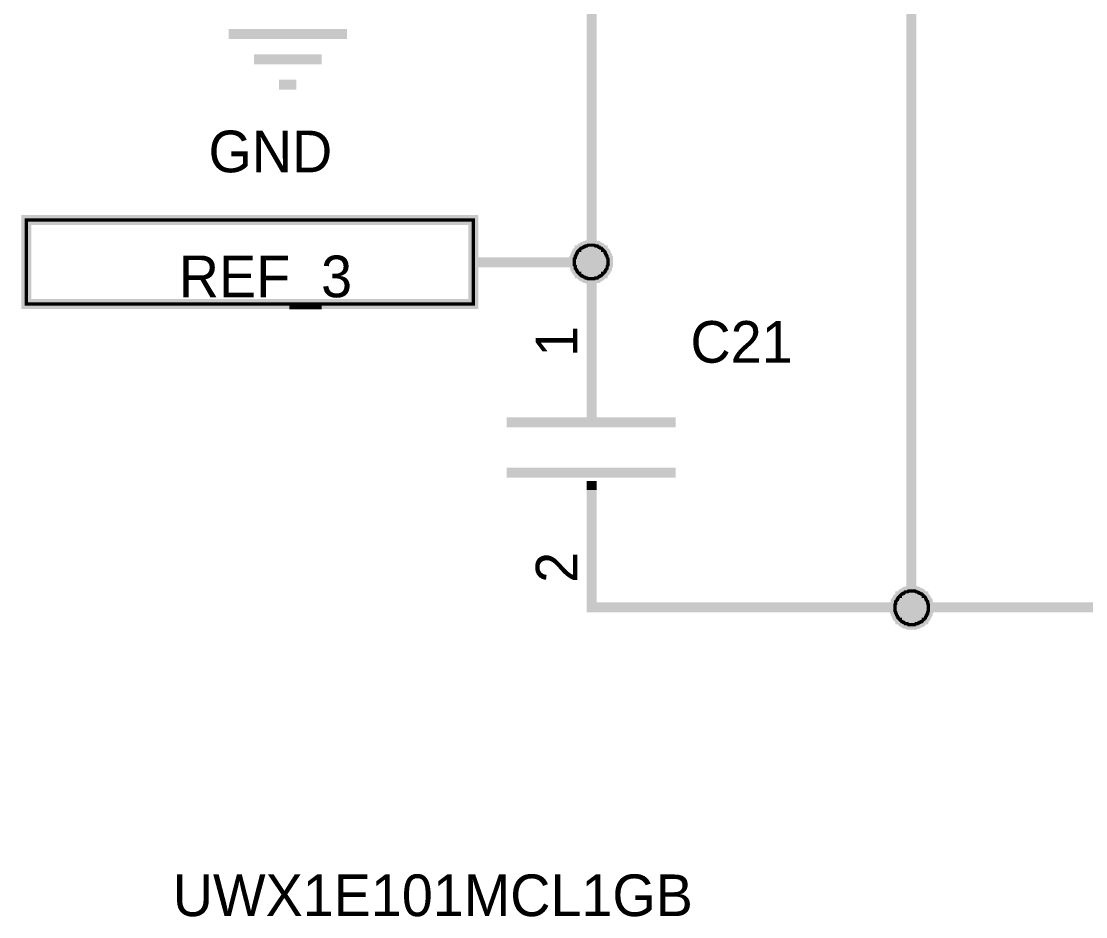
# Model space of a CAD drawing. Header units: millimetres. Extents: x 0 to 800, y 0 to 567.
# Drawn here: x 287.34 to 319.4, y 74.7 to 101.67 of the extents above; entities that cross this region are included whole.
import ezdxf

# ---------------------------------------------------------------- set-up
doc = ezdxf.new("R2010")
doc.units = ezdxf.units.MM
doc.layers.add('Sheet', color=255, linetype='Continuous')

msp = doc.modelspace()

# ---------------------------------------------------------------- linework, layer by layer
at = {"layer": 'Sheet'}
for points, const_width in [([(287.696, 112.24), (314.149, 112.24), (314.149, 84.018), (322.84, 84.018), (328.44, 84.018), (333.972, 84.018), (340.58, 84.018)], 0.3), ([(287.696, 109.687), (304.517, 109.687), (304.517, 94.411), (304.517, 91.365)], 0.3), ([(293.587, 101.287), (297.148, 101.287)], 0.3), ([(294.348, 100.526), (296.386, 100.526)], 0.3), ([(295.11, 99.764), (295.625, 99.764)], 0.3), ([(304.002, 94.411), (304.002, 94.433), (304.002, 94.456), (304.002, 94.5), (304.002, 94.523), (304.025, 94.545), (304.025, 94.568), (304.025, 94.59), (304.047, 94.612), (304.047, 94.635), (304.069, 94.657), (304.069, 94.68), (304.092, 94.702), (304.092, 94.724), (304.114, 94.747), (304.137, 94.769), (304.159, 94.769), (304.159, 94.792), (304.181, 94.814), (304.204, 94.836), (304.226, 94.836), (304.249, 94.859), (304.271, 94.859), (304.293, 94.881), (304.316, 94.881), (304.338, 94.904), (304.361, 94.904), (304.383, 94.904), (304.405, 94.926), (304.428, 94.926), (304.473, 94.926), (304.495, 94.926), (304.517, 94.926)], 0.3), ([(304.002, 94.411), (304.002, 94.433), (304.002, 94.456), (304.002, 94.5), (304.002, 94.523), (304.025, 94.545), (304.025, 94.568), (304.025, 94.59), (304.047, 94.612), (304.047, 94.635), (304.069, 94.657), (304.069, 94.68), (304.092, 94.702), (304.092, 94.724), (304.114, 94.747), (304.137, 94.769), (304.159, 94.769), (304.159, 94.792), (304.181, 94.814), (304.204, 94.836), (304.226, 94.836), (304.249, 94.859), (304.271, 94.859), (304.293, 94.881), (304.316, 94.881), (304.338, 94.904), (304.361, 94.904), (304.383, 94.904), (304.405, 94.926), (304.428, 94.926), (304.473, 94.926), (304.495, 94.926), (304.517, 94.926)], 0.3), ([(304.002, 94.411), (304.002, 94.433), (304.002, 94.456), (304.002, 94.5), (304.002, 94.523), (304.025, 94.545), (304.025, 94.568), (304.025, 94.59), (304.047, 94.612), (304.047, 94.635), (304.069, 94.657), (304.069, 94.68), (304.092, 94.702), (304.092, 94.724), (304.114, 94.747), (304.137, 94.769), (304.159, 94.769), (304.159, 94.792), (304.181, 94.814), (304.204, 94.836), (304.226, 94.836), (304.249, 94.859), (304.271, 94.859), (304.293, 94.881), (304.316, 94.881), (304.338, 94.904), (304.361, 94.904), (304.383, 94.904), (304.405, 94.926), (304.428, 94.926), (304.473, 94.926), (304.495, 94.926), (304.517, 94.926)], 0.3), ([(304.002, 94.411), (304.002, 94.433), (304.002, 94.456), (304.002, 94.5), (304.002, 94.523), (304.025, 94.545), (304.025, 94.568), (304.025, 94.59), (304.047, 94.612), (304.047, 94.635), (304.069, 94.657), (304.069, 94.68), (304.092, 94.702), (304.092, 94.724), (304.114, 94.747), (304.137, 94.769), (304.159, 94.769), (304.159, 94.792), (304.181, 94.814), (304.204, 94.836), (304.226, 94.836), (304.249, 94.859), (304.271, 94.859), (304.293, 94.881), (304.316, 94.881), (304.338, 94.904), (304.361, 94.904), (304.383, 94.904), (304.405, 94.926), (304.428, 94.926), (304.473, 94.926), (304.495, 94.926), (304.517, 94.926)], 0.3), ([(304.002, 94.411), (304.002, 94.433), (304.002, 94.456), (304.002, 94.5), (304.002, 94.523), (304.025, 94.545), (304.025, 94.568), (304.025, 94.59), (304.047, 94.612), (304.047, 94.635), (304.069, 94.657), (304.069, 94.68), (304.092, 94.702), (304.092, 94.724), (304.114, 94.747), (304.137, 94.769), (304.159, 94.769), (304.159, 94.792), (304.181, 94.814), (304.204, 94.836), (304.226, 94.836), (304.249, 94.859), (304.271, 94.859), (304.293, 94.881), (304.316, 94.881), (304.338, 94.904), (304.361, 94.904), (304.383, 94.904), (304.405, 94.926), (304.428, 94.926), (304.473, 94.926), (304.495, 94.926), (304.517, 94.926)], 0.0991), ([(304.002, 94.411), (304.002, 94.433), (304.002, 94.456), (304.002, 94.5), (304.002, 94.523), (304.025, 94.545), (304.025, 94.568), (304.025, 94.59), (304.047, 94.612), (304.047, 94.635), (304.069, 94.657), (304.069, 94.68), (304.092, 94.702), (304.092, 94.724), (304.114, 94.747), (304.137, 94.769), (304.159, 94.769), (304.159, 94.792), (304.181, 94.814), (304.204, 94.836), (304.226, 94.836), (304.249, 94.859), (304.271, 94.859), (304.293, 94.881), (304.316, 94.881), (304.338, 94.904), (304.361, 94.904), (304.383, 94.904), (304.405, 94.926), (304.428, 94.926), (304.473, 94.926), (304.495, 94.926), (304.517, 94.926)], 0.0991), ([(304.002, 94.411), (304.002, 94.433), (304.002, 94.456), (304.002, 94.5), (304.002, 94.523), (304.025, 94.545), (304.025, 94.568), (304.025, 94.59), (304.047, 94.612), (304.047, 94.635), (304.069, 94.657), (304.069, 94.68), (304.092, 94.702), (304.092, 94.724), (304.114, 94.747), (304.137, 94.769), (304.159, 94.769), (304.159, 94.792), (304.181, 94.814), (304.204, 94.836), (304.226, 94.836), (304.249, 94.859), (304.271, 94.859), (304.293, 94.881), (304.316, 94.881), (304.338, 94.904), (304.361, 94.904), (304.383, 94.904), (304.405, 94.926), (304.428, 94.926), (304.473, 94.926), (304.495, 94.926), (304.517, 94.926)], 0.0991), ([(304.002, 94.411), (304.002, 94.433), (304.002, 94.456), (304.002, 94.5), (304.002, 94.523), (304.025, 94.545), (304.025, 94.568), (304.025, 94.59), (304.047, 94.612), (304.047, 94.635), (304.069, 94.657), (304.069, 94.68), (304.092, 94.702), (304.092, 94.724), (304.114, 94.747), (304.137, 94.769), (304.159, 94.769), (304.159, 94.792), (304.181, 94.814), (304.204, 94.836), (304.226, 94.836), (304.249, 94.859), (304.271, 94.859), (304.293, 94.881), (304.316, 94.881), (304.338, 94.904), (304.361, 94.904), (304.383, 94.904), (304.405, 94.926), (304.428, 94.926), (304.473, 94.926), (304.495, 94.926), (304.517, 94.926)], 0.0991), ([(304.517, 94.926), (304.517, 94.926)], 0.3), ([(304.517, 94.926), (304.54, 94.926), (304.562, 94.926), (304.585, 94.926), (304.607, 94.926), (304.629, 94.904), (304.652, 94.904), (304.697, 94.904), (304.719, 94.881), (304.719, 94.881), (304.741, 94.859), (304.764, 94.859), (304.786, 94.836), (304.809, 94.836), (304.831, 94.814), (304.853, 94.792), (304.853, 94.769), (304.876, 94.769), (304.898, 94.747), (304.921, 94.724), (304.921, 94.702), (304.943, 94.68), (304.943, 94.657), (304.965, 94.635), (304.965, 94.612), (304.988, 94.59), (304.988, 94.568), (304.988, 94.545), (305.01, 94.523), (305.01, 94.5), (305.01, 94.456), (305.01, 94.433), (305.01, 94.411)], 0.3), ([(304.517, 94.926), (304.517, 94.926)], 0.3), ([(304.517, 94.926), (304.54, 94.926), (304.562, 94.926), (304.585, 94.926), (304.607, 94.926), (304.629, 94.904), (304.652, 94.904), (304.697, 94.904), (304.719, 94.881), (304.719, 94.881), (304.741, 94.859), (304.764, 94.859), (304.786, 94.836), (304.809, 94.836), (304.831, 94.814), (304.853, 94.792), (304.853, 94.769), (304.876, 94.769), (304.898, 94.747), (304.921, 94.724), (304.921, 94.702), (304.943, 94.68), (304.943, 94.657), (304.965, 94.635), (304.965, 94.612), (304.988, 94.59), (304.988, 94.568), (304.988, 94.545), (305.01, 94.523), (305.01, 94.5), (305.01, 94.456), (305.01, 94.433), (305.01, 94.411)], 0.3), ([(304.517, 94.926), (304.517, 94.926)], 0.3), ([(304.517, 94.926), (304.54, 94.926), (304.562, 94.926), (304.585, 94.926), (304.607, 94.926), (304.629, 94.904), (304.652, 94.904), (304.697, 94.904), (304.719, 94.881), (304.719, 94.881), (304.741, 94.859), (304.764, 94.859), (304.786, 94.836), (304.809, 94.836), (304.831, 94.814), (304.853, 94.792), (304.853, 94.769), (304.876, 94.769), (304.898, 94.747), (304.921, 94.724), (304.921, 94.702), (304.943, 94.68), (304.943, 94.657), (304.965, 94.635), (304.965, 94.612), (304.988, 94.59), (304.988, 94.568), (304.988, 94.545), (305.01, 94.523), (305.01, 94.5), (305.01, 94.456), (305.01, 94.433), (305.01, 94.411)], 0.3), ([(304.517, 94.926), (304.517, 94.926)], 0.3), ([(304.517, 94.926), (304.54, 94.926), (304.562, 94.926), (304.585, 94.926), (304.607, 94.926), (304.629, 94.904), (304.652, 94.904), (304.697, 94.904), (304.719, 94.881), (304.719, 94.881), (304.741, 94.859), (304.764, 94.859), (304.786, 94.836), (304.809, 94.836), (304.831, 94.814), (304.853, 94.792), (304.853, 94.769), (304.876, 94.769), (304.898, 94.747), (304.921, 94.724), (304.921, 94.702), (304.943, 94.68), (304.943, 94.657), (304.965, 94.635), (304.965, 94.612), (304.988, 94.59), (304.988, 94.568), (304.988, 94.545), (305.01, 94.523), (305.01, 94.5), (305.01, 94.456), (305.01, 94.433), (305.01, 94.411)], 0.3), ([(304.517, 94.926), (304.517, 94.926)], 0.0991), ([(304.517, 94.926), (304.54, 94.926), (304.562, 94.926), (304.585, 94.926), (304.607, 94.926), (304.629, 94.904), (304.652, 94.904), (304.697, 94.904), (304.719, 94.881), (304.719, 94.881), (304.741, 94.859), (304.764, 94.859), (304.786, 94.836), (304.809, 94.836), (304.831, 94.814), (304.853, 94.792), (304.853, 94.769), (304.876, 94.769), (304.898, 94.747), (304.921, 94.724), (304.921, 94.702), (304.943, 94.68), (304.943, 94.657), (304.965, 94.635), (304.965, 94.612), (304.988, 94.59), (304.988, 94.568), (304.988, 94.545), (305.01, 94.523), (305.01, 94.5), (305.01, 94.456), (305.01, 94.433), (305.01, 94.411)], 0.0991), ([(304.517, 94.926), (304.517, 94.926)], 0.0991), ([(304.517, 94.926), (304.54, 94.926), (304.562, 94.926), (304.585, 94.926), (304.607, 94.926), (304.629, 94.904), (304.652, 94.904), (304.697, 94.904), (304.719, 94.881), (304.719, 94.881), (304.741, 94.859), (304.764, 94.859), (304.786, 94.836), (304.809, 94.836), (304.831, 94.814), (304.853, 94.792), (304.853, 94.769), (304.876, 94.769), (304.898, 94.747), (304.921, 94.724), (304.921, 94.702), (304.943, 94.68), (304.943, 94.657), (304.965, 94.635), (304.965, 94.612), (304.988, 94.59), (304.988, 94.568), (304.988, 94.545), (305.01, 94.523), (305.01, 94.5), (305.01, 94.456), (305.01, 94.433), (305.01, 94.411)], 0.0991), ([(304.517, 94.926), (304.517, 94.926)], 0.0991), ([(304.517, 94.926), (304.54, 94.926), (304.562, 94.926), (304.585, 94.926), (304.607, 94.926), (304.629, 94.904), (304.652, 94.904), (304.697, 94.904), (304.719, 94.881), (304.719, 94.881), (304.741, 94.859), (304.764, 94.859), (304.786, 94.836), (304.809, 94.836), (304.831, 94.814), (304.853, 94.792), (304.853, 94.769), (304.876, 94.769), (304.898, 94.747), (304.921, 94.724), (304.921, 94.702), (304.943, 94.68), (304.943, 94.657), (304.965, 94.635), (304.965, 94.612), (304.988, 94.59), (304.988, 94.568), (304.988, 94.545), (305.01, 94.523), (305.01, 94.5), (305.01, 94.456), (305.01, 94.433), (305.01, 94.411)], 0.0991), ([(304.517, 94.926), (304.517, 94.926)], 0.0991), ([(304.517, 94.926), (304.54, 94.926), (304.562, 94.926), (304.585, 94.926), (304.607, 94.926), (304.629, 94.904), (304.652, 94.904), (304.697, 94.904), (304.719, 94.881), (304.719, 94.881), (304.741, 94.859), (304.764, 94.859), (304.786, 94.836), (304.809, 94.836), (304.831, 94.814), (304.853, 94.792), (304.853, 94.769), (304.876, 94.769), (304.898, 94.747), (304.921, 94.724), (304.921, 94.702), (304.943, 94.68), (304.943, 94.657), (304.965, 94.635), (304.965, 94.612), (304.988, 94.59), (304.988, 94.568), (304.988, 94.545), (305.01, 94.523), (305.01, 94.5), (305.01, 94.456), (305.01, 94.433), (305.01, 94.411)], 0.0991), ([(300.956, 94.411), (304.517, 94.411)], 0.3), ([(304.517, 93.918), (304.495, 93.918), (304.473, 93.918), (304.428, 93.918), (304.405, 93.918), (304.383, 93.94), (304.361, 93.94), (304.338, 93.94), (304.316, 93.963), (304.293, 93.963), (304.271, 93.985), (304.249, 93.985), (304.226, 94.008), (304.204, 94.008), (304.181, 94.03), (304.159, 94.052), (304.159, 94.075), (304.137, 94.075), (304.114, 94.097), (304.092, 94.12), (304.092, 94.142), (304.069, 94.164), (304.069, 94.187), (304.047, 94.209), (304.047, 94.209), (304.025, 94.232), (304.025, 94.276), (304.025, 94.299), (304.002, 94.321), (304.002, 94.344), (304.002, 94.366), (304.002, 94.388), (304.002, 94.411)], 0.3), ([(304.002, 94.411), (304.002, 94.411)], 0.3), ([(304.517, 93.918), (304.495, 93.918), (304.473, 93.918), (304.428, 93.918), (304.405, 93.918), (304.383, 93.94), (304.361, 93.94), (304.338, 93.94), (304.316, 93.963), (304.293, 93.963), (304.271, 93.985), (304.249, 93.985), (304.226, 94.008), (304.204, 94.008), (304.181, 94.03), (304.159, 94.052), (304.159, 94.075), (304.137, 94.075), (304.114, 94.097), (304.092, 94.12), (304.092, 94.142), (304.069, 94.164), (304.069, 94.187), (304.047, 94.209), (304.047, 94.209), (304.025, 94.232), (304.025, 94.276), (304.025, 94.299), (304.002, 94.321), (304.002, 94.344), (304.002, 94.366), (304.002, 94.388), (304.002, 94.411)], 0.3), ([(304.002, 94.411), (304.002, 94.411)], 0.3), ([(304.517, 93.918), (304.495, 93.918), (304.473, 93.918), (304.428, 93.918), (304.405, 93.918), (304.383, 93.94), (304.361, 93.94), (304.338, 93.94), (304.316, 93.963), (304.293, 93.963), (304.271, 93.985), (304.249, 93.985), (304.226, 94.008), (304.204, 94.008), (304.181, 94.03), (304.159, 94.052), (304.159, 94.075), (304.137, 94.075), (304.114, 94.097), (304.092, 94.12), (304.092, 94.142), (304.069, 94.164), (304.069, 94.187), (304.047, 94.209), (304.047, 94.209), (304.025, 94.232), (304.025, 94.276), (304.025, 94.299), (304.002, 94.321), (304.002, 94.344), (304.002, 94.366), (304.002, 94.388), (304.002, 94.411)], 0.3), ([(304.002, 94.411), (304.002, 94.411)], 0.3), ([(304.517, 93.918), (304.495, 93.918), (304.473, 93.918), (304.428, 93.918), (304.405, 93.918), (304.383, 93.94), (304.361, 93.94), (304.338, 93.94), (304.316, 93.963), (304.293, 93.963), (304.271, 93.985), (304.249, 93.985), (304.226, 94.008), (304.204, 94.008), (304.181, 94.03), (304.159, 94.052), (304.159, 94.075), (304.137, 94.075), (304.114, 94.097), (304.092, 94.12), (304.092, 94.142), (304.069, 94.164), (304.069, 94.187), (304.047, 94.209), (304.047, 94.209), (304.025, 94.232), (304.025, 94.276), (304.025, 94.299), (304.002, 94.321), (304.002, 94.344), (304.002, 94.366), (304.002, 94.388), (304.002, 94.411)], 0.3), ([(304.002, 94.411), (304.002, 94.411)], 0.3), ([(304.517, 93.918), (304.495, 93.918), (304.473, 93.918), (304.428, 93.918), (304.405, 93.918), (304.383, 93.94), (304.361, 93.94), (304.338, 93.94), (304.316, 93.963), (304.293, 93.963), (304.271, 93.985), (304.249, 93.985), (304.226, 94.008), (304.204, 94.008), (304.181, 94.03), (304.159, 94.052), (304.159, 94.075), (304.137, 94.075), (304.114, 94.097), (304.092, 94.12), (304.092, 94.142), (304.069, 94.164), (304.069, 94.187), (304.047, 94.209), (304.047, 94.209), (304.025, 94.232), (304.025, 94.276), (304.025, 94.299), (304.002, 94.321), (304.002, 94.344), (304.002, 94.366), (304.002, 94.388), (304.002, 94.411)], 0.0991), ([(304.002, 94.411), (304.002, 94.411)], 0.0991), ([(304.517, 93.918), (304.495, 93.918), (304.473, 93.918), (304.428, 93.918), (304.405, 93.918), (304.383, 93.94), (304.361, 93.94), (304.338, 93.94), (304.316, 93.963), (304.293, 93.963), (304.271, 93.985), (304.249, 93.985), (304.226, 94.008), (304.204, 94.008), (304.181, 94.03), (304.159, 94.052), (304.159, 94.075), (304.137, 94.075), (304.114, 94.097), (304.092, 94.12), (304.092, 94.142), (304.069, 94.164), (304.069, 94.187), (304.047, 94.209), (304.047, 94.209), (304.025, 94.232), (304.025, 94.276), (304.025, 94.299), (304.002, 94.321), (304.002, 94.344), (304.002, 94.366), (304.002, 94.388), (304.002, 94.411)], 0.0991), ([(304.002, 94.411), (304.002, 94.411)], 0.0991), ([(304.517, 93.918), (304.495, 93.918), (304.473, 93.918), (304.428, 93.918), (304.405, 93.918), (304.383, 93.94), (304.361, 93.94), (304.338, 93.94), (304.316, 93.963), (304.293, 93.963), (304.271, 93.985), (304.249, 93.985), (304.226, 94.008), (304.204, 94.008), (304.181, 94.03), (304.159, 94.052), (304.159, 94.075), (304.137, 94.075), (304.114, 94.097), (304.092, 94.12), (304.092, 94.142), (304.069, 94.164), (304.069, 94.187), (304.047, 94.209), (304.047, 94.209), (304.025, 94.232), (304.025, 94.276), (304.025, 94.299), (304.002, 94.321), (304.002, 94.344), (304.002, 94.366), (304.002, 94.388), (304.002, 94.411)], 0.0991), ([(304.002, 94.411), (304.002, 94.411)], 0.0991), ([(304.517, 93.918), (304.495, 93.918), (304.473, 93.918), (304.428, 93.918), (304.405, 93.918), (304.383, 93.94), (304.361, 93.94), (304.338, 93.94), (304.316, 93.963), (304.293, 93.963), (304.271, 93.985), (304.249, 93.985), (304.226, 94.008), (304.204, 94.008), (304.181, 94.03), (304.159, 94.052), (304.159, 94.075), (304.137, 94.075), (304.114, 94.097), (304.092, 94.12), (304.092, 94.142), (304.069, 94.164), (304.069, 94.187), (304.047, 94.209), (304.047, 94.209), (304.025, 94.232), (304.025, 94.276), (304.025, 94.299), (304.002, 94.321), (304.002, 94.344), (304.002, 94.366), (304.002, 94.388), (304.002, 94.411)], 0.0991), ([(304.002, 94.411), (304.002, 94.411)], 0.0991), ([(305.01, 94.411), (305.01, 94.388), (305.01, 94.366), (305.01, 94.344), (305.01, 94.321), (304.988, 94.299), (304.988, 94.276), (304.988, 94.232), (304.965, 94.209), (304.965, 94.209), (304.943, 94.187), (304.943, 94.164), (304.921, 94.142), (304.921, 94.12), (304.898, 94.097), (304.876, 94.075), (304.853, 94.075), (304.853, 94.052), (304.831, 94.03), (304.809, 94.008), (304.786, 94.008), (304.764, 93.985), (304.741, 93.985), (304.719, 93.963), (304.719, 93.963), (304.697, 93.94), (304.652, 93.94), (304.629, 93.94), (304.607, 93.918), (304.585, 93.918), (304.562, 93.918), (304.54, 93.918), (304.517, 93.918)], 0.3), ([(305.01, 94.411), (305.01, 94.388), (305.01, 94.366), (305.01, 94.344), (305.01, 94.321), (304.988, 94.299), (304.988, 94.276), (304.988, 94.232), (304.965, 94.209), (304.965, 94.209), (304.943, 94.187), (304.943, 94.164), (304.921, 94.142), (304.921, 94.12), (304.898, 94.097), (304.876, 94.075), (304.853, 94.075), (304.853, 94.052), (304.831, 94.03), (304.809, 94.008), (304.786, 94.008), (304.764, 93.985), (304.741, 93.985), (304.719, 93.963), (304.719, 93.963), (304.697, 93.94), (304.652, 93.94), (304.629, 93.94), (304.607, 93.918), (304.585, 93.918), (304.562, 93.918), (304.54, 93.918), (304.517, 93.918)], 0.3), ([(305.01, 94.411), (305.01, 94.388), (305.01, 94.366), (305.01, 94.344), (305.01, 94.321), (304.988, 94.299), (304.988, 94.276), (304.988, 94.232), (304.965, 94.209), (304.965, 94.209), (304.943, 94.187), (304.943, 94.164), (304.921, 94.142), (304.921, 94.12), (304.898, 94.097), (304.876, 94.075), (304.853, 94.075), (304.853, 94.052), (304.831, 94.03), (304.809, 94.008), (304.786, 94.008), (304.764, 93.985), (304.741, 93.985), (304.719, 93.963), (304.719, 93.963), (304.697, 93.94), (304.652, 93.94), (304.629, 93.94), (304.607, 93.918), (304.585, 93.918), (304.562, 93.918), (304.54, 93.918), (304.517, 93.918)], 0.3), ([(305.01, 94.411), (305.01, 94.388), (305.01, 94.366), (305.01, 94.344), (305.01, 94.321), (304.988, 94.299), (304.988, 94.276), (304.988, 94.232), (304.965, 94.209), (304.965, 94.209), (304.943, 94.187), (304.943, 94.164), (304.921, 94.142), (304.921, 94.12), (304.898, 94.097), (304.876, 94.075), (304.853, 94.075), (304.853, 94.052), (304.831, 94.03), (304.809, 94.008), (304.786, 94.008), (304.764, 93.985), (304.741, 93.985), (304.719, 93.963), (304.719, 93.963), (304.697, 93.94), (304.652, 93.94), (304.629, 93.94), (304.607, 93.918), (304.585, 93.918), (304.562, 93.918), (304.54, 93.918), (304.517, 93.918)], 0.3), ([(305.01, 94.411), (305.01, 94.388), (305.01, 94.366), (305.01, 94.344), (305.01, 94.321), (304.988, 94.299), (304.988, 94.276), (304.988, 94.232), (304.965, 94.209), (304.965, 94.209), (304.943, 94.187), (304.943, 94.164), (304.921, 94.142), (304.921, 94.12), (304.898, 94.097), (304.876, 94.075), (304.853, 94.075), (304.853, 94.052), (304.831, 94.03), (304.809, 94.008), (304.786, 94.008), (304.764, 93.985), (304.741, 93.985), (304.719, 93.963), (304.719, 93.963), (304.697, 93.94), (304.652, 93.94), (304.629, 93.94), (304.607, 93.918), (304.585, 93.918), (304.562, 93.918), (304.54, 93.918), (304.517, 93.918)], 0.0991), ([(305.01, 94.411), (305.01, 94.388), (305.01, 94.366), (305.01, 94.344), (305.01, 94.321), (304.988, 94.299), (304.988, 94.276), (304.988, 94.232), (304.965, 94.209), (304.965, 94.209), (304.943, 94.187), (304.943, 94.164), (304.921, 94.142), (304.921, 94.12), (304.898, 94.097), (304.876, 94.075), (304.853, 94.075), (304.853, 94.052), (304.831, 94.03), (304.809, 94.008), (304.786, 94.008), (304.764, 93.985), (304.741, 93.985), (304.719, 93.963), (304.719, 93.963), (304.697, 93.94), (304.652, 93.94), (304.629, 93.94), (304.607, 93.918), (304.585, 93.918), (304.562, 93.918), (304.54, 93.918), (304.517, 93.918)], 0.0991), ([(305.01, 94.411), (305.01, 94.388), (305.01, 94.366), (305.01, 94.344), (305.01, 94.321), (304.988, 94.299), (304.988, 94.276), (304.988, 94.232), (304.965, 94.209), (304.965, 94.209), (304.943, 94.187), (304.943, 94.164), (304.921, 94.142), (304.921, 94.12), (304.898, 94.097), (304.876, 94.075), (304.853, 94.075), (304.853, 94.052), (304.831, 94.03), (304.809, 94.008), (304.786, 94.008), (304.764, 93.985), (304.741, 93.985), (304.719, 93.963), (304.719, 93.963), (304.697, 93.94), (304.652, 93.94), (304.629, 93.94), (304.607, 93.918), (304.585, 93.918), (304.562, 93.918), (304.54, 93.918), (304.517, 93.918)], 0.0991), ([(305.01, 94.411), (305.01, 94.388), (305.01, 94.366), (305.01, 94.344), (305.01, 94.321), (304.988, 94.299), (304.988, 94.276), (304.988, 94.232), (304.965, 94.209), (304.965, 94.209), (304.943, 94.187), (304.943, 94.164), (304.921, 94.142), (304.921, 94.12), (304.898, 94.097), (304.876, 94.075), (304.853, 94.075), (304.853, 94.052), (304.831, 94.03), (304.809, 94.008), (304.786, 94.008), (304.764, 93.985), (304.741, 93.985), (304.719, 93.963), (304.719, 93.963), (304.697, 93.94), (304.652, 93.94), (304.629, 93.94), (304.607, 93.918), (304.585, 93.918), (304.562, 93.918), (304.54, 93.918), (304.517, 93.918)], 0.0991), ([(305.01, 94.411), (305.01, 94.411), (305.01, 94.411), (305.01, 94.411), (305.01, 94.411), (305.01, 94.411), (305.01, 94.411), (305.01, 94.411), (305.01, 94.411), (305.01, 94.411), (305.01, 94.411), (305.01, 94.411), (305.01, 94.411), (305.01, 94.411), (305.01, 94.411), (305.01, 94.411), (305.01, 94.411), (305.01, 94.411), (305.01, 94.411), (305.01, 94.411), (305.01, 94.411), (305.01, 94.411), (305.01, 94.411), (305.01, 94.411), (305.01, 94.411), (305.01, 94.411), (305.01, 94.411), (305.01, 94.411), (305.01, 94.411), (305.01, 94.411), (305.01, 94.411), (305.01, 94.411), (305.01, 94.411)], 0.3), ([(305.01, 94.411), (305.01, 94.411)], 0.3), ([(305.01, 94.411), (305.01, 94.411), (305.01, 94.411), (305.01, 94.411), (305.01, 94.411), (305.01, 94.411), (305.01, 94.411), (305.01, 94.411), (305.01, 94.411), (305.01, 94.411), (305.01, 94.411), (305.01, 94.411), (305.01, 94.411), (305.01, 94.411), (305.01, 94.411), (305.01, 94.411), (305.01, 94.411), (305.01, 94.411), (305.01, 94.411), (305.01, 94.411), (305.01, 94.411), (305.01, 94.411), (305.01, 94.411), (305.01, 94.411), (305.01, 94.411), (305.01, 94.411), (305.01, 94.411), (305.01, 94.411), (305.01, 94.411), (305.01, 94.411), (305.01, 94.411), (305.01, 94.411), (305.01, 94.411)], 0.3), ([(305.01, 94.411), (305.01, 94.411)], 0.3), ([(305.01, 94.411), (305.01, 94.411), (305.01, 94.411), (305.01, 94.411), (305.01, 94.411), (305.01, 94.411), (305.01, 94.411), (305.01, 94.411), (305.01, 94.411), (305.01, 94.411), (305.01, 94.411), (305.01, 94.411), (305.01, 94.411), (305.01, 94.411), (305.01, 94.411), (305.01, 94.411), (305.01, 94.411), (305.01, 94.411), (305.01, 94.411), (305.01, 94.411), (305.01, 94.411), (305.01, 94.411), (305.01, 94.411), (305.01, 94.411), (305.01, 94.411), (305.01, 94.411), (305.01, 94.411), (305.01, 94.411), (305.01, 94.411), (305.01, 94.411), (305.01, 94.411), (305.01, 94.411), (305.01, 94.411)], 0.3), ([(305.01, 94.411), (305.01, 94.411)], 0.3), ([(305.01, 94.411), (305.01, 94.411), (305.01, 94.411), (305.01, 94.411), (305.01, 94.411), (305.01, 94.411), (305.01, 94.411), (305.01, 94.411), (305.01, 94.411), (305.01, 94.411), (305.01, 94.411), (305.01, 94.411), (305.01, 94.411), (305.01, 94.411), (305.01, 94.411), (305.01, 94.411), (305.01, 94.411), (305.01, 94.411), (305.01, 94.411), (305.01, 94.411), (305.01, 94.411), (305.01, 94.411), (305.01, 94.411), (305.01, 94.411), (305.01, 94.411), (305.01, 94.411), (305.01, 94.411), (305.01, 94.411), (305.01, 94.411), (305.01, 94.411), (305.01, 94.411), (305.01, 94.411), (305.01, 94.411)], 0.3), ([(305.01, 94.411), (305.01, 94.411)], 0.3), ([(305.01, 94.411), (305.01, 94.411), (305.01, 94.411), (305.01, 94.411), (305.01, 94.411), (305.01, 94.411), (305.01, 94.411), (305.01, 94.411), (305.01, 94.411), (305.01, 94.411), (305.01, 94.411), (305.01, 94.411), (305.01, 94.411), (305.01, 94.411), (305.01, 94.411), (305.01, 94.411), (305.01, 94.411), (305.01, 94.411), (305.01, 94.411), (305.01, 94.411), (305.01, 94.411), (305.01, 94.411), (305.01, 94.411), (305.01, 94.411), (305.01, 94.411), (305.01, 94.411), (305.01, 94.411), (305.01, 94.411), (305.01, 94.411), (305.01, 94.411), (305.01, 94.411), (305.01, 94.411), (305.01, 94.411)], 0.0991), ([(305.01, 94.411), (305.01, 94.411)], 0.0991), ([(305.01, 94.411), (305.01, 94.411), (305.01, 94.411), (305.01, 94.411), (305.01, 94.411), (305.01, 94.411), (305.01, 94.411), (305.01, 94.411), (305.01, 94.411), (305.01, 94.411), (305.01, 94.411), (305.01, 94.411), (305.01, 94.411), (305.01, 94.411), (305.01, 94.411), (305.01, 94.411), (305.01, 94.411), (305.01, 94.411), (305.01, 94.411), (305.01, 94.411), (305.01, 94.411), (305.01, 94.411), (305.01, 94.411), (305.01, 94.411), (305.01, 94.411), (305.01, 94.411), (305.01, 94.411), (305.01, 94.411), (305.01, 94.411), (305.01, 94.411), (305.01, 94.411), (305.01, 94.411), (305.01, 94.411)], 0.0991), ([(305.01, 94.411), (305.01, 94.411)], 0.0991), ([(305.01, 94.411), (305.01, 94.411), (305.01, 94.411), (305.01, 94.411), (305.01, 94.411), (305.01, 94.411), (305.01, 94.411), (305.01, 94.411), (305.01, 94.411), (305.01, 94.411), (305.01, 94.411), (305.01, 94.411), (305.01, 94.411), (305.01, 94.411), (305.01, 94.411), (305.01, 94.411), (305.01, 94.411), (305.01, 94.411), (305.01, 94.411), (305.01, 94.411), (305.01, 94.411), (305.01, 94.411), (305.01, 94.411), (305.01, 94.411), (305.01, 94.411), (305.01, 94.411), (305.01, 94.411), (305.01, 94.411), (305.01, 94.411), (305.01, 94.411), (305.01, 94.411), (305.01, 94.411), (305.01, 94.411)], 0.0991), ([(305.01, 94.411), (305.01, 94.411)], 0.0991), ([(305.01, 94.411), (305.01, 94.411), (305.01, 94.411), (305.01, 94.411), (305.01, 94.411), (305.01, 94.411), (305.01, 94.411), (305.01, 94.411), (305.01, 94.411), (305.01, 94.411), (305.01, 94.411), (305.01, 94.411), (305.01, 94.411), (305.01, 94.411), (305.01, 94.411), (305.01, 94.411), (305.01, 94.411), (305.01, 94.411), (305.01, 94.411), (305.01, 94.411), (305.01, 94.411), (305.01, 94.411), (305.01, 94.411), (305.01, 94.411), (305.01, 94.411), (305.01, 94.411), (305.01, 94.411), (305.01, 94.411), (305.01, 94.411), (305.01, 94.411), (305.01, 94.411), (305.01, 94.411), (305.01, 94.411)], 0.0991), ([(305.01, 94.411), (305.01, 94.411)], 0.0991), ([(304.517, 89.595), (304.517, 91.365)], 0.3), ([(304.517, 89.595), (304.517, 90.357)], 0.3), ([(307.048, 89.595), (301.964, 89.595)], 0.3), ([(307.048, 88.072), (301.964, 88.072)], 0.3), ([(304.517, 87.826), (304.517, 86.302)], 0.3), ([(304.517, 87.826), (304.517, 87.557)], 0.3), ([(304.517, 86.302), (304.517, 84.018), (314.149, 84.018)], 0.3), ([(313.656, 84.018), (313.656, 84.04), (313.656, 84.063), (313.656, 84.085), (313.656, 84.107), (313.679, 84.13), (313.679, 84.152), (313.679, 84.197), (313.701, 84.219), (313.701, 84.219), (313.723, 84.242), (313.723, 84.264), (313.746, 84.287), (313.746, 84.309), (313.768, 84.331), (313.791, 84.354), (313.813, 84.354), (313.813, 84.376), (313.835, 84.399), (313.858, 84.421), (313.88, 84.421), (313.903, 84.443), (313.925, 84.443), (313.947, 84.466), (313.947, 84.466), (313.97, 84.488), (314.015, 84.488), (314.037, 84.488), (314.059, 84.511), (314.082, 84.511), (314.104, 84.511), (314.127, 84.511), (314.149, 84.511)], 0.3), ([(313.656, 84.018), (313.656, 84.04), (313.656, 84.063), (313.656, 84.085), (313.656, 84.107), (313.679, 84.13), (313.679, 84.152), (313.679, 84.197), (313.701, 84.219), (313.701, 84.219), (313.723, 84.242), (313.723, 84.264), (313.746, 84.287), (313.746, 84.309), (313.768, 84.331), (313.791, 84.354), (313.813, 84.354), (313.813, 84.376), (313.835, 84.399), (313.858, 84.421), (313.88, 84.421), (313.903, 84.443), (313.925, 84.443), (313.947, 84.466), (313.947, 84.466), (313.97, 84.488), (314.015, 84.488), (314.037, 84.488), (314.059, 84.511), (314.082, 84.511), (314.104, 84.511), (314.127, 84.511), (314.149, 84.511)], 0.3), ([(313.656, 84.018), (313.656, 84.04), (313.656, 84.063), (313.656, 84.085), (313.656, 84.107), (313.679, 84.13), (313.679, 84.152), (313.679, 84.197), (313.701, 84.219), (313.701, 84.219), (313.723, 84.242), (313.723, 84.264), (313.746, 84.287), (313.746, 84.309), (313.768, 84.331), (313.791, 84.354), (313.813, 84.354), (313.813, 84.376), (313.835, 84.399), (313.858, 84.421), (313.88, 84.421), (313.903, 84.443), (313.925, 84.443), (313.947, 84.466), (313.947, 84.466), (313.97, 84.488), (314.015, 84.488), (314.037, 84.488), (314.059, 84.511), (314.082, 84.511), (314.104, 84.511), (314.127, 84.511), (314.149, 84.511)], 0.3), ([(313.656, 84.018), (313.656, 84.04), (313.656, 84.063), (313.656, 84.085), (313.656, 84.107), (313.679, 84.13), (313.679, 84.152), (313.679, 84.197), (313.701, 84.219), (313.701, 84.219), (313.723, 84.242), (313.723, 84.264), (313.746, 84.287), (313.746, 84.309), (313.768, 84.331), (313.791, 84.354), (313.813, 84.354), (313.813, 84.376), (313.835, 84.399), (313.858, 84.421), (313.88, 84.421), (313.903, 84.443), (313.925, 84.443), (313.947, 84.466), (313.947, 84.466), (313.97, 84.488), (314.015, 84.488), (314.037, 84.488), (314.059, 84.511), (314.082, 84.511), (314.104, 84.511), (314.127, 84.511), (314.149, 84.511)], 0.3), ([(314.149, 84.511), (314.149, 84.511)], 0.3), ([(314.149, 84.511), (314.171, 84.511), (314.194, 84.511), (314.239, 84.511), (314.261, 84.511), (314.283, 84.488), (314.306, 84.488), (314.328, 84.488), (314.351, 84.466), (314.373, 84.466), (314.395, 84.443), (314.418, 84.443), (314.44, 84.421), (314.463, 84.421), (314.485, 84.399), (314.507, 84.376), (314.507, 84.354), (314.53, 84.354), (314.552, 84.331), (314.575, 84.309), (314.575, 84.287), (314.597, 84.264), (314.597, 84.242), (314.619, 84.219), (314.619, 84.219), (314.642, 84.197), (314.642, 84.152), (314.642, 84.13), (314.664, 84.107), (314.664, 84.085), (314.664, 84.063), (314.664, 84.04), (314.664, 84.018)], 0.3), ([(314.149, 84.511), (314.149, 84.511)], 0.3), ([(314.149, 84.511), (314.171, 84.511), (314.194, 84.511), (314.239, 84.511), (314.261, 84.511), (314.283, 84.488), (314.306, 84.488), (314.328, 84.488), (314.351, 84.466), (314.373, 84.466), (314.395, 84.443), (314.418, 84.443), (314.44, 84.421), (314.463, 84.421), (314.485, 84.399), (314.507, 84.376), (314.507, 84.354), (314.53, 84.354), (314.552, 84.331), (314.575, 84.309), (314.575, 84.287), (314.597, 84.264), (314.597, 84.242), (314.619, 84.219), (314.619, 84.219), (314.642, 84.197), (314.642, 84.152), (314.642, 84.13), (314.664, 84.107), (314.664, 84.085), (314.664, 84.063), (314.664, 84.04), (314.664, 84.018)], 0.3), ([(314.149, 84.511), (314.149, 84.511)], 0.3), ([(314.149, 84.511), (314.171, 84.511), (314.194, 84.511), (314.239, 84.511), (314.261, 84.511), (314.283, 84.488), (314.306, 84.488), (314.328, 84.488), (314.351, 84.466), (314.373, 84.466), (314.395, 84.443), (314.418, 84.443), (314.44, 84.421), (314.463, 84.421), (314.485, 84.399), (314.507, 84.376), (314.507, 84.354), (314.53, 84.354), (314.552, 84.331), (314.575, 84.309), (314.575, 84.287), (314.597, 84.264), (314.597, 84.242), (314.619, 84.219), (314.619, 84.219), (314.642, 84.197), (314.642, 84.152), (314.642, 84.13), (314.664, 84.107), (314.664, 84.085), (314.664, 84.063), (314.664, 84.04), (314.664, 84.018)], 0.3), ([(314.149, 84.511), (314.149, 84.511)], 0.3), ([(314.149, 84.511), (314.171, 84.511), (314.194, 84.511), (314.239, 84.511), (314.261, 84.511), (314.283, 84.488), (314.306, 84.488), (314.328, 84.488), (314.351, 84.466), (314.373, 84.466), (314.395, 84.443), (314.418, 84.443), (314.44, 84.421), (314.463, 84.421), (314.485, 84.399), (314.507, 84.376), (314.507, 84.354), (314.53, 84.354), (314.552, 84.331), (314.575, 84.309), (314.575, 84.287), (314.597, 84.264), (314.597, 84.242), (314.619, 84.219), (314.619, 84.219), (314.642, 84.197), (314.642, 84.152), (314.642, 84.13), (314.664, 84.107), (314.664, 84.085), (314.664, 84.063), (314.664, 84.04), (314.664, 84.018)], 0.3), ([(313.656, 84.018), (313.656, 84.04), (313.656, 84.063), (313.656, 84.085), (313.656, 84.107), (313.679, 84.13), (313.679, 84.152), (313.679, 84.197), (313.701, 84.219), (313.701, 84.219), (313.723, 84.242), (313.723, 84.264), (313.746, 84.287), (313.746, 84.309), (313.768, 84.331), (313.791, 84.354), (313.813, 84.354), (313.813, 84.376), (313.835, 84.399), (313.858, 84.421), (313.88, 84.421), (313.903, 84.443), (313.925, 84.443), (313.947, 84.466), (313.947, 84.466), (313.97, 84.488), (314.015, 84.488), (314.037, 84.488), (314.059, 84.511), (314.082, 84.511), (314.104, 84.511), (314.127, 84.511), (314.149, 84.511)], 0.0991), ([(313.656, 84.018), (313.656, 84.04), (313.656, 84.063), (313.656, 84.085), (313.656, 84.107), (313.679, 84.13), (313.679, 84.152), (313.679, 84.197), (313.701, 84.219), (313.701, 84.219), (313.723, 84.242), (313.723, 84.264), (313.746, 84.287), (313.746, 84.309), (313.768, 84.331), (313.791, 84.354), (313.813, 84.354), (313.813, 84.376), (313.835, 84.399), (313.858, 84.421), (313.88, 84.421), (313.903, 84.443), (313.925, 84.443), (313.947, 84.466), (313.947, 84.466), (313.97, 84.488), (314.015, 84.488), (314.037, 84.488), (314.059, 84.511), (314.082, 84.511), (314.104, 84.511), (314.127, 84.511), (314.149, 84.511)], 0.0991), ([(313.656, 84.018), (313.656, 84.04), (313.656, 84.063), (313.656, 84.085), (313.656, 84.107), (313.679, 84.13), (313.679, 84.152), (313.679, 84.197), (313.701, 84.219), (313.701, 84.219), (313.723, 84.242), (313.723, 84.264), (313.746, 84.287), (313.746, 84.309), (313.768, 84.331), (313.791, 84.354), (313.813, 84.354), (313.813, 84.376), (313.835, 84.399), (313.858, 84.421), (313.88, 84.421), (313.903, 84.443), (313.925, 84.443), (313.947, 84.466), (313.947, 84.466), (313.97, 84.488), (314.015, 84.488), (314.037, 84.488), (314.059, 84.511), (314.082, 84.511), (314.104, 84.511), (314.127, 84.511), (314.149, 84.511)], 0.0991), ([(313.656, 84.018), (313.656, 84.04), (313.656, 84.063), (313.656, 84.085), (313.656, 84.107), (313.679, 84.13), (313.679, 84.152), (313.679, 84.197), (313.701, 84.219), (313.701, 84.219), (313.723, 84.242), (313.723, 84.264), (313.746, 84.287), (313.746, 84.309), (313.768, 84.331), (313.791, 84.354), (313.813, 84.354), (313.813, 84.376), (313.835, 84.399), (313.858, 84.421), (313.88, 84.421), (313.903, 84.443), (313.925, 84.443), (313.947, 84.466), (313.947, 84.466), (313.97, 84.488), (314.015, 84.488), (314.037, 84.488), (314.059, 84.511), (314.082, 84.511), (314.104, 84.511), (314.127, 84.511), (314.149, 84.511)], 0.0991), ([(314.149, 84.511), (314.149, 84.511)], 0.0991), ([(314.149, 84.511), (314.171, 84.511), (314.194, 84.511), (314.239, 84.511), (314.261, 84.511), (314.283, 84.488), (314.306, 84.488), (314.328, 84.488), (314.351, 84.466), (314.373, 84.466), (314.395, 84.443), (314.418, 84.443), (314.44, 84.421), (314.463, 84.421), (314.485, 84.399), (314.507, 84.376), (314.507, 84.354), (314.53, 84.354), (314.552, 84.331), (314.575, 84.309), (314.575, 84.287), (314.597, 84.264), (314.597, 84.242), (314.619, 84.219), (314.619, 84.219), (314.642, 84.197), (314.642, 84.152), (314.642, 84.13), (314.664, 84.107), (314.664, 84.085), (314.664, 84.063), (314.664, 84.04), (314.664, 84.018)], 0.0991), ([(314.149, 84.511), (314.149, 84.511)], 0.0991), ([(314.149, 84.511), (314.171, 84.511), (314.194, 84.511), (314.239, 84.511), (314.261, 84.511), (314.283, 84.488), (314.306, 84.488), (314.328, 84.488), (314.351, 84.466), (314.373, 84.466), (314.395, 84.443), (314.418, 84.443), (314.44, 84.421), (314.463, 84.421), (314.485, 84.399), (314.507, 84.376), (314.507, 84.354), (314.53, 84.354), (314.552, 84.331), (314.575, 84.309), (314.575, 84.287), (314.597, 84.264), (314.597, 84.242), (314.619, 84.219), (314.619, 84.219), (314.642, 84.197), (314.642, 84.152), (314.642, 84.13), (314.664, 84.107), (314.664, 84.085), (314.664, 84.063), (314.664, 84.04), (314.664, 84.018)], 0.0991), ([(314.149, 84.511), (314.149, 84.511)], 0.0991), ([(314.149, 84.511), (314.171, 84.511), (314.194, 84.511), (314.239, 84.511), (314.261, 84.511), (314.283, 84.488), (314.306, 84.488), (314.328, 84.488), (314.351, 84.466), (314.373, 84.466), (314.395, 84.443), (314.418, 84.443), (314.44, 84.421), (314.463, 84.421), (314.485, 84.399), (314.507, 84.376), (314.507, 84.354), (314.53, 84.354), (314.552, 84.331), (314.575, 84.309), (314.575, 84.287), (314.597, 84.264), (314.597, 84.242), (314.619, 84.219), (314.619, 84.219), (314.642, 84.197), (314.642, 84.152), (314.642, 84.13), (314.664, 84.107), (314.664, 84.085), (314.664, 84.063), (314.664, 84.04), (314.664, 84.018)], 0.0991), ([(314.149, 84.511), (314.149, 84.511)], 0.0991), ([(314.149, 84.511), (314.171, 84.511), (314.194, 84.511), (314.239, 84.511), (314.261, 84.511), (314.283, 84.488), (314.306, 84.488), (314.328, 84.488), (314.351, 84.466), (314.373, 84.466), (314.395, 84.443), (314.418, 84.443), (314.44, 84.421), (314.463, 84.421), (314.485, 84.399), (314.507, 84.376), (314.507, 84.354), (314.53, 84.354), (314.552, 84.331), (314.575, 84.309), (314.575, 84.287), (314.597, 84.264), (314.597, 84.242), (314.619, 84.219), (314.619, 84.219), (314.642, 84.197), (314.642, 84.152), (314.642, 84.13), (314.664, 84.107), (314.664, 84.085), (314.664, 84.063), (314.664, 84.04), (314.664, 84.018)], 0.0991), ([(314.149, 83.503), (314.127, 83.503), (314.104, 83.503), (314.082, 83.503), (314.059, 83.503), (314.037, 83.525), (314.015, 83.525), (313.97, 83.525), (313.947, 83.547), (313.947, 83.547), (313.925, 83.57), (313.903, 83.57), (313.88, 83.592), (313.858, 83.592), (313.835, 83.615), (313.813, 83.637), (313.813, 83.659), (313.791, 83.659), (313.768, 83.682), (313.746, 83.704), (313.746, 83.727), (313.723, 83.749), (313.723, 83.771), (313.701, 83.794), (313.701, 83.816), (313.679, 83.839), (313.679, 83.861), (313.679, 83.883), (313.656, 83.906), (313.656, 83.928), (313.656, 83.973), (313.656, 83.995), (313.656, 84.018)], 0.3), ([(313.656, 84.018), (313.656, 84.018)], 0.3), ([(314.149, 83.503), (314.127, 83.503), (314.104, 83.503), (314.082, 83.503), (314.059, 83.503), (314.037, 83.525), (314.015, 83.525), (313.97, 83.525), (313.947, 83.547), (313.947, 83.547), (313.925, 83.57), (313.903, 83.57), (313.88, 83.592), (313.858, 83.592), (313.835, 83.615), (313.813, 83.637), (313.813, 83.659), (313.791, 83.659), (313.768, 83.682), (313.746, 83.704), (313.746, 83.727), (313.723, 83.749), (313.723, 83.771), (313.701, 83.794), (313.701, 83.816), (313.679, 83.839), (313.679, 83.861), (313.679, 83.883), (313.656, 83.906), (313.656, 83.928), (313.656, 83.973), (313.656, 83.995), (313.656, 84.018)], 0.3), ([(313.656, 84.018), (313.656, 84.018)], 0.3), ([(314.149, 83.503), (314.127, 83.503), (314.104, 83.503), (314.082, 83.503), (314.059, 83.503), (314.037, 83.525), (314.015, 83.525), (313.97, 83.525), (313.947, 83.547), (313.947, 83.547), (313.925, 83.57), (313.903, 83.57), (313.88, 83.592), (313.858, 83.592), (313.835, 83.615), (313.813, 83.637), (313.813, 83.659), (313.791, 83.659), (313.768, 83.682), (313.746, 83.704), (313.746, 83.727), (313.723, 83.749), (313.723, 83.771), (313.701, 83.794), (313.701, 83.816), (313.679, 83.839), (313.679, 83.861), (313.679, 83.883), (313.656, 83.906), (313.656, 83.928), (313.656, 83.973), (313.656, 83.995), (313.656, 84.018)], 0.3), ([(313.656, 84.018), (313.656, 84.018)], 0.3), ([(314.149, 83.503), (314.127, 83.503), (314.104, 83.503), (314.082, 83.503), (314.059, 83.503), (314.037, 83.525), (314.015, 83.525), (313.97, 83.525), (313.947, 83.547), (313.947, 83.547), (313.925, 83.57), (313.903, 83.57), (313.88, 83.592), (313.858, 83.592), (313.835, 83.615), (313.813, 83.637), (313.813, 83.659), (313.791, 83.659), (313.768, 83.682), (313.746, 83.704), (313.746, 83.727), (313.723, 83.749), (313.723, 83.771), (313.701, 83.794), (313.701, 83.816), (313.679, 83.839), (313.679, 83.861), (313.679, 83.883), (313.656, 83.906), (313.656, 83.928), (313.656, 83.973), (313.656, 83.995), (313.656, 84.018)], 0.3), ([(313.656, 84.018), (313.656, 84.018)], 0.3), ([(314.149, 83.503), (314.127, 83.503), (314.104, 83.503), (314.082, 83.503), (314.059, 83.503), (314.037, 83.525), (314.015, 83.525), (313.97, 83.525), (313.947, 83.547), (313.947, 83.547), (313.925, 83.57), (313.903, 83.57), (313.88, 83.592), (313.858, 83.592), (313.835, 83.615), (313.813, 83.637), (313.813, 83.659), (313.791, 83.659), (313.768, 83.682), (313.746, 83.704), (313.746, 83.727), (313.723, 83.749), (313.723, 83.771), (313.701, 83.794), (313.701, 83.816), (313.679, 83.839), (313.679, 83.861), (313.679, 83.883), (313.656, 83.906), (313.656, 83.928), (313.656, 83.973), (313.656, 83.995), (313.656, 84.018)], 0.0991), ([(313.656, 84.018), (313.656, 84.018)], 0.0991), ([(314.149, 83.503), (314.127, 83.503), (314.104, 83.503), (314.082, 83.503), (314.059, 83.503), (314.037, 83.525), (314.015, 83.525), (313.97, 83.525), (313.947, 83.547), (313.947, 83.547), (313.925, 83.57), (313.903, 83.57), (313.88, 83.592), (313.858, 83.592), (313.835, 83.615), (313.813, 83.637), (313.813, 83.659), (313.791, 83.659), (313.768, 83.682), (313.746, 83.704), (313.746, 83.727), (313.723, 83.749), (313.723, 83.771), (313.701, 83.794), (313.701, 83.816), (313.679, 83.839), (313.679, 83.861), (313.679, 83.883), (313.656, 83.906), (313.656, 83.928), (313.656, 83.973), (313.656, 83.995), (313.656, 84.018)], 0.0991), ([(313.656, 84.018), (313.656, 84.018)], 0.0991), ([(314.149, 83.503), (314.127, 83.503), (314.104, 83.503), (314.082, 83.503), (314.059, 83.503), (314.037, 83.525), (314.015, 83.525), (313.97, 83.525), (313.947, 83.547), (313.947, 83.547), (313.925, 83.57), (313.903, 83.57), (313.88, 83.592), (313.858, 83.592), (313.835, 83.615), (313.813, 83.637), (313.813, 83.659), (313.791, 83.659), (313.768, 83.682), (313.746, 83.704), (313.746, 83.727), (313.723, 83.749), (313.723, 83.771), (313.701, 83.794), (313.701, 83.816), (313.679, 83.839), (313.679, 83.861), (313.679, 83.883), (313.656, 83.906), (313.656, 83.928), (313.656, 83.973), (313.656, 83.995), (313.656, 84.018)], 0.0991), ([(313.656, 84.018), (313.656, 84.018)], 0.0991), ([(314.149, 83.503), (314.127, 83.503), (314.104, 83.503), (314.082, 83.503), (314.059, 83.503), (314.037, 83.525), (314.015, 83.525), (313.97, 83.525), (313.947, 83.547), (313.947, 83.547), (313.925, 83.57), (313.903, 83.57), (313.88, 83.592), (313.858, 83.592), (313.835, 83.615), (313.813, 83.637), (313.813, 83.659), (313.791, 83.659), (313.768, 83.682), (313.746, 83.704), (313.746, 83.727), (313.723, 83.749), (313.723, 83.771), (313.701, 83.794), (313.701, 83.816), (313.679, 83.839), (313.679, 83.861), (313.679, 83.883), (313.656, 83.906), (313.656, 83.928), (313.656, 83.973), (313.656, 83.995), (313.656, 84.018)], 0.0991), ([(313.656, 84.018), (313.656, 84.018)], 0.0991), ([(314.664, 84.018), (314.664, 83.995), (314.664, 83.973), (314.664, 83.928), (314.664, 83.906), (314.642, 83.883), (314.642, 83.861), (314.642, 83.839), (314.619, 83.816), (314.619, 83.794), (314.597, 83.771), (314.597, 83.749), (314.575, 83.727), (314.575, 83.704), (314.552, 83.682), (314.53, 83.659), (314.507, 83.659), (314.507, 83.637), (314.485, 83.615), (314.463, 83.592), (314.44, 83.592), (314.418, 83.57), (314.395, 83.57), (314.373, 83.547), (314.351, 83.547), (314.328, 83.525), (314.306, 83.525), (314.283, 83.525), (314.261, 83.503), (314.239, 83.503), (314.194, 83.503), (314.171, 83.503), (314.149, 83.503)], 0.3), ([(314.664, 84.018), (314.664, 83.995), (314.664, 83.973), (314.664, 83.928), (314.664, 83.906), (314.642, 83.883), (314.642, 83.861), (314.642, 83.839), (314.619, 83.816), (314.619, 83.794), (314.597, 83.771), (314.597, 83.749), (314.575, 83.727), (314.575, 83.704), (314.552, 83.682), (314.53, 83.659), (314.507, 83.659), (314.507, 83.637), (314.485, 83.615), (314.463, 83.592), (314.44, 83.592), (314.418, 83.57), (314.395, 83.57), (314.373, 83.547), (314.351, 83.547), (314.328, 83.525), (314.306, 83.525), (314.283, 83.525), (314.261, 83.503), (314.239, 83.503), (314.194, 83.503), (314.171, 83.503), (314.149, 83.503)], 0.3), ([(314.664, 84.018), (314.664, 83.995), (314.664, 83.973), (314.664, 83.928), (314.664, 83.906), (314.642, 83.883), (314.642, 83.861), (314.642, 83.839), (314.619, 83.816), (314.619, 83.794), (314.597, 83.771), (314.597, 83.749), (314.575, 83.727), (314.575, 83.704), (314.552, 83.682), (314.53, 83.659), (314.507, 83.659), (314.507, 83.637), (314.485, 83.615), (314.463, 83.592), (314.44, 83.592), (314.418, 83.57), (314.395, 83.57), (314.373, 83.547), (314.351, 83.547), (314.328, 83.525), (314.306, 83.525), (314.283, 83.525), (314.261, 83.503), (314.239, 83.503), (314.194, 83.503), (314.171, 83.503), (314.149, 83.503)], 0.3), ([(314.664, 84.018), (314.664, 83.995), (314.664, 83.973), (314.664, 83.928), (314.664, 83.906), (314.642, 83.883), (314.642, 83.861), (314.642, 83.839), (314.619, 83.816), (314.619, 83.794), (314.597, 83.771), (314.597, 83.749), (314.575, 83.727), (314.575, 83.704), (314.552, 83.682), (314.53, 83.659), (314.507, 83.659), (314.507, 83.637), (314.485, 83.615), (314.463, 83.592), (314.44, 83.592), (314.418, 83.57), (314.395, 83.57), (314.373, 83.547), (314.351, 83.547), (314.328, 83.525), (314.306, 83.525), (314.283, 83.525), (314.261, 83.503), (314.239, 83.503), (314.194, 83.503), (314.171, 83.503), (314.149, 83.503)], 0.3), ([(314.664, 84.018), (314.664, 83.995), (314.664, 83.973), (314.664, 83.928), (314.664, 83.906), (314.642, 83.883), (314.642, 83.861), (314.642, 83.839), (314.619, 83.816), (314.619, 83.794), (314.597, 83.771), (314.597, 83.749), (314.575, 83.727), (314.575, 83.704), (314.552, 83.682), (314.53, 83.659), (314.507, 83.659), (314.507, 83.637), (314.485, 83.615), (314.463, 83.592), (314.44, 83.592), (314.418, 83.57), (314.395, 83.57), (314.373, 83.547), (314.351, 83.547), (314.328, 83.525), (314.306, 83.525), (314.283, 83.525), (314.261, 83.503), (314.239, 83.503), (314.194, 83.503), (314.171, 83.503), (314.149, 83.503)], 0.0991), ([(314.664, 84.018), (314.664, 83.995), (314.664, 83.973), (314.664, 83.928), (314.664, 83.906), (314.642, 83.883), (314.642, 83.861), (314.642, 83.839), (314.619, 83.816), (314.619, 83.794), (314.597, 83.771), (314.597, 83.749), (314.575, 83.727), (314.575, 83.704), (314.552, 83.682), (314.53, 83.659), (314.507, 83.659), (314.507, 83.637), (314.485, 83.615), (314.463, 83.592), (314.44, 83.592), (314.418, 83.57), (314.395, 83.57), (314.373, 83.547), (314.351, 83.547), (314.328, 83.525), (314.306, 83.525), (314.283, 83.525), (314.261, 83.503), (314.239, 83.503), (314.194, 83.503), (314.171, 83.503), (314.149, 83.503)], 0.0991), ([(314.664, 84.018), (314.664, 83.995), (314.664, 83.973), (314.664, 83.928), (314.664, 83.906), (314.642, 83.883), (314.642, 83.861), (314.642, 83.839), (314.619, 83.816), (314.619, 83.794), (314.597, 83.771), (314.597, 83.749), (314.575, 83.727), (314.575, 83.704), (314.552, 83.682), (314.53, 83.659), (314.507, 83.659), (314.507, 83.637), (314.485, 83.615), (314.463, 83.592), (314.44, 83.592), (314.418, 83.57), (314.395, 83.57), (314.373, 83.547), (314.351, 83.547), (314.328, 83.525), (314.306, 83.525), (314.283, 83.525), (314.261, 83.503), (314.239, 83.503), (314.194, 83.503), (314.171, 83.503), (314.149, 83.503)], 0.0991), ([(314.664, 84.018), (314.664, 83.995), (314.664, 83.973), (314.664, 83.928), (314.664, 83.906), (314.642, 83.883), (314.642, 83.861), (314.642, 83.839), (314.619, 83.816), (314.619, 83.794), (314.597, 83.771), (314.597, 83.749), (314.575, 83.727), (314.575, 83.704), (314.552, 83.682), (314.53, 83.659), (314.507, 83.659), (314.507, 83.637), (314.485, 83.615), (314.463, 83.592), (314.44, 83.592), (314.418, 83.57), (314.395, 83.57), (314.373, 83.547), (314.351, 83.547), (314.328, 83.525), (314.306, 83.525), (314.283, 83.525), (314.261, 83.503), (314.239, 83.503), (314.194, 83.503), (314.171, 83.503), (314.149, 83.503)], 0.0991), ([(314.664, 84.018), (314.664, 84.018), (314.664, 84.018), (314.664, 84.018), (314.664, 84.018), (314.664, 84.018), (314.664, 84.018), (314.664, 84.018), (314.664, 84.018), (314.664, 84.018), (314.664, 84.018), (314.664, 84.018), (314.664, 84.018), (314.664, 84.018), (314.664, 84.018), (314.664, 84.018), (314.664, 84.018), (314.664, 84.018), (314.664, 84.018), (314.664, 84.018), (314.664, 84.018), (314.664, 84.018), (314.664, 84.018), (314.664, 84.018), (314.664, 84.018), (314.664, 84.018), (314.664, 84.018), (314.664, 84.018), (314.664, 84.018), (314.664, 84.018), (314.664, 84.018), (314.664, 84.018), (314.664, 84.018)], 0.3), ([(314.664, 84.018), (314.664, 84.018)], 0.3), ([(314.664, 84.018), (314.664, 84.018), (314.664, 84.018), (314.664, 84.018), (314.664, 84.018), (314.664, 84.018), (314.664, 84.018), (314.664, 84.018), (314.664, 84.018), (314.664, 84.018), (314.664, 84.018), (314.664, 84.018), (314.664, 84.018), (314.664, 84.018), (314.664, 84.018), (314.664, 84.018), (314.664, 84.018), (314.664, 84.018), (314.664, 84.018), (314.664, 84.018), (314.664, 84.018), (314.664, 84.018), (314.664, 84.018), (314.664, 84.018), (314.664, 84.018), (314.664, 84.018), (314.664, 84.018), (314.664, 84.018), (314.664, 84.018), (314.664, 84.018), (314.664, 84.018), (314.664, 84.018), (314.664, 84.018)], 0.3), ([(314.664, 84.018), (314.664, 84.018)], 0.3), ([(314.664, 84.018), (314.664, 84.018), (314.664, 84.018), (314.664, 84.018), (314.664, 84.018), (314.664, 84.018), (314.664, 84.018), (314.664, 84.018), (314.664, 84.018), (314.664, 84.018), (314.664, 84.018), (314.664, 84.018), (314.664, 84.018), (314.664, 84.018), (314.664, 84.018), (314.664, 84.018), (314.664, 84.018), (314.664, 84.018), (314.664, 84.018), (314.664, 84.018), (314.664, 84.018), (314.664, 84.018), (314.664, 84.018), (314.664, 84.018), (314.664, 84.018), (314.664, 84.018), (314.664, 84.018), (314.664, 84.018), (314.664, 84.018), (314.664, 84.018), (314.664, 84.018), (314.664, 84.018), (314.664, 84.018)], 0.3), ([(314.664, 84.018), (314.664, 84.018)], 0.3), ([(314.664, 84.018), (314.664, 84.018), (314.664, 84.018), (314.664, 84.018), (314.664, 84.018), (314.664, 84.018), (314.664, 84.018), (314.664, 84.018), (314.664, 84.018), (314.664, 84.018), (314.664, 84.018), (314.664, 84.018), (314.664, 84.018), (314.664, 84.018), (314.664, 84.018), (314.664, 84.018), (314.664, 84.018), (314.664, 84.018), (314.664, 84.018), (314.664, 84.018), (314.664, 84.018), (314.664, 84.018), (314.664, 84.018), (314.664, 84.018), (314.664, 84.018), (314.664, 84.018), (314.664, 84.018), (314.664, 84.018), (314.664, 84.018), (314.664, 84.018), (314.664, 84.018), (314.664, 84.018), (314.664, 84.018)], 0.3), ([(314.664, 84.018), (314.664, 84.018)], 0.3), ([(314.664, 84.018), (314.664, 84.018), (314.664, 84.018), (314.664, 84.018), (314.664, 84.018), (314.664, 84.018), (314.664, 84.018), (314.664, 84.018), (314.664, 84.018), (314.664, 84.018), (314.664, 84.018), (314.664, 84.018), (314.664, 84.018), (314.664, 84.018), (314.664, 84.018), (314.664, 84.018), (314.664, 84.018), (314.664, 84.018), (314.664, 84.018), (314.664, 84.018), (314.664, 84.018), (314.664, 84.018), (314.664, 84.018), (314.664, 84.018), (314.664, 84.018), (314.664, 84.018), (314.664, 84.018), (314.664, 84.018), (314.664, 84.018), (314.664, 84.018), (314.664, 84.018), (314.664, 84.018), (314.664, 84.018)], 0.0991), ([(314.664, 84.018), (314.664, 84.018)], 0.0991), ([(314.664, 84.018), (314.664, 84.018), (314.664, 84.018), (314.664, 84.018), (314.664, 84.018), (314.664, 84.018), (314.664, 84.018), (314.664, 84.018), (314.664, 84.018), (314.664, 84.018), (314.664, 84.018), (314.664, 84.018), (314.664, 84.018), (314.664, 84.018), (314.664, 84.018), (314.664, 84.018), (314.664, 84.018), (314.664, 84.018), (314.664, 84.018), (314.664, 84.018), (314.664, 84.018), (314.664, 84.018), (314.664, 84.018), (314.664, 84.018), (314.664, 84.018), (314.664, 84.018), (314.664, 84.018), (314.664, 84.018), (314.664, 84.018), (314.664, 84.018), (314.664, 84.018), (314.664, 84.018), (314.664, 84.018)], 0.0991), ([(314.664, 84.018), (314.664, 84.018)], 0.0991), ([(314.664, 84.018), (314.664, 84.018), (314.664, 84.018), (314.664, 84.018), (314.664, 84.018), (314.664, 84.018), (314.664, 84.018), (314.664, 84.018), (314.664, 84.018), (314.664, 84.018), (314.664, 84.018), (314.664, 84.018), (314.664, 84.018), (314.664, 84.018), (314.664, 84.018), (314.664, 84.018), (314.664, 84.018), (314.664, 84.018), (314.664, 84.018), (314.664, 84.018), (314.664, 84.018), (314.664, 84.018), (314.664, 84.018), (314.664, 84.018), (314.664, 84.018), (314.664, 84.018), (314.664, 84.018), (314.664, 84.018), (314.664, 84.018), (314.664, 84.018), (314.664, 84.018), (314.664, 84.018), (314.664, 84.018)], 0.0991), ([(314.664, 84.018), (314.664, 84.018)], 0.0991), ([(314.664, 84.018), (314.664, 84.018), (314.664, 84.018), (314.664, 84.018), (314.664, 84.018), (314.664, 84.018), (314.664, 84.018), (314.664, 84.018), (314.664, 84.018), (314.664, 84.018), (314.664, 84.018), (314.664, 84.018), (314.664, 84.018), (314.664, 84.018), (314.664, 84.018), (314.664, 84.018), (314.664, 84.018), (314.664, 84.018), (314.664, 84.018), (314.664, 84.018), (314.664, 84.018), (314.664, 84.018), (314.664, 84.018), (314.664, 84.018), (314.664, 84.018), (314.664, 84.018), (314.664, 84.018), (314.664, 84.018), (314.664, 84.018), (314.664, 84.018), (314.664, 84.018), (314.664, 84.018), (314.664, 84.018)], 0.0991), ([(314.664, 84.018), (314.664, 84.018)], 0.0991)]:
    msp.add_lwpolyline(points, dxfattribs=dict(at, const_width=const_width))
for points, const_width in [([(287.494, 93.156), (287.494, 95.688), (300.956, 95.688), (300.956, 93.156), (287.494, 93.156)], 0.3), ([(287.494, 95.688), (287.494, 93.156), (300.956, 93.156), (300.956, 95.688), (287.494, 95.688), (287.494, 95.688)], 0.0991)]:
    msp.add_lwpolyline(points, close=True, dxfattribs=dict(at, const_width=const_width))
at = {"layer": 'Sheet', "const_width": 0.508}
for points in [[(304.242, 94.428, 1), (304.75, 94.428, 1)], [(313.894, 84.014, 1), (314.402, 84.014, 1)]]:
    msp.add_lwpolyline(points, format="xyb", close=True, dxfattribs=at)

# ---------------------------------------------------------------- texts
at = {"layer": 'Sheet'}
for s, height, p in [('GND', 1.2543, (292.982, 97.121)), ('REF_3', 1.2543, (292.086, 93.358)), ('C21', 1.2543, (307.496, 91.387)), ('UWX1E101MCL1GB', 1.25433, (291.907, 74.722))]:
    msp.add_text(s, height=height, dxfattribs=at).set_placement(p)
for s, p in [('1', (304.092, 91.566)), ('2', (304.092, 84.757))]:
    msp.add_text(s, height=1.254, rotation=90, dxfattribs=at).set_placement(p)

doc.saveas('drawing.dxf')
